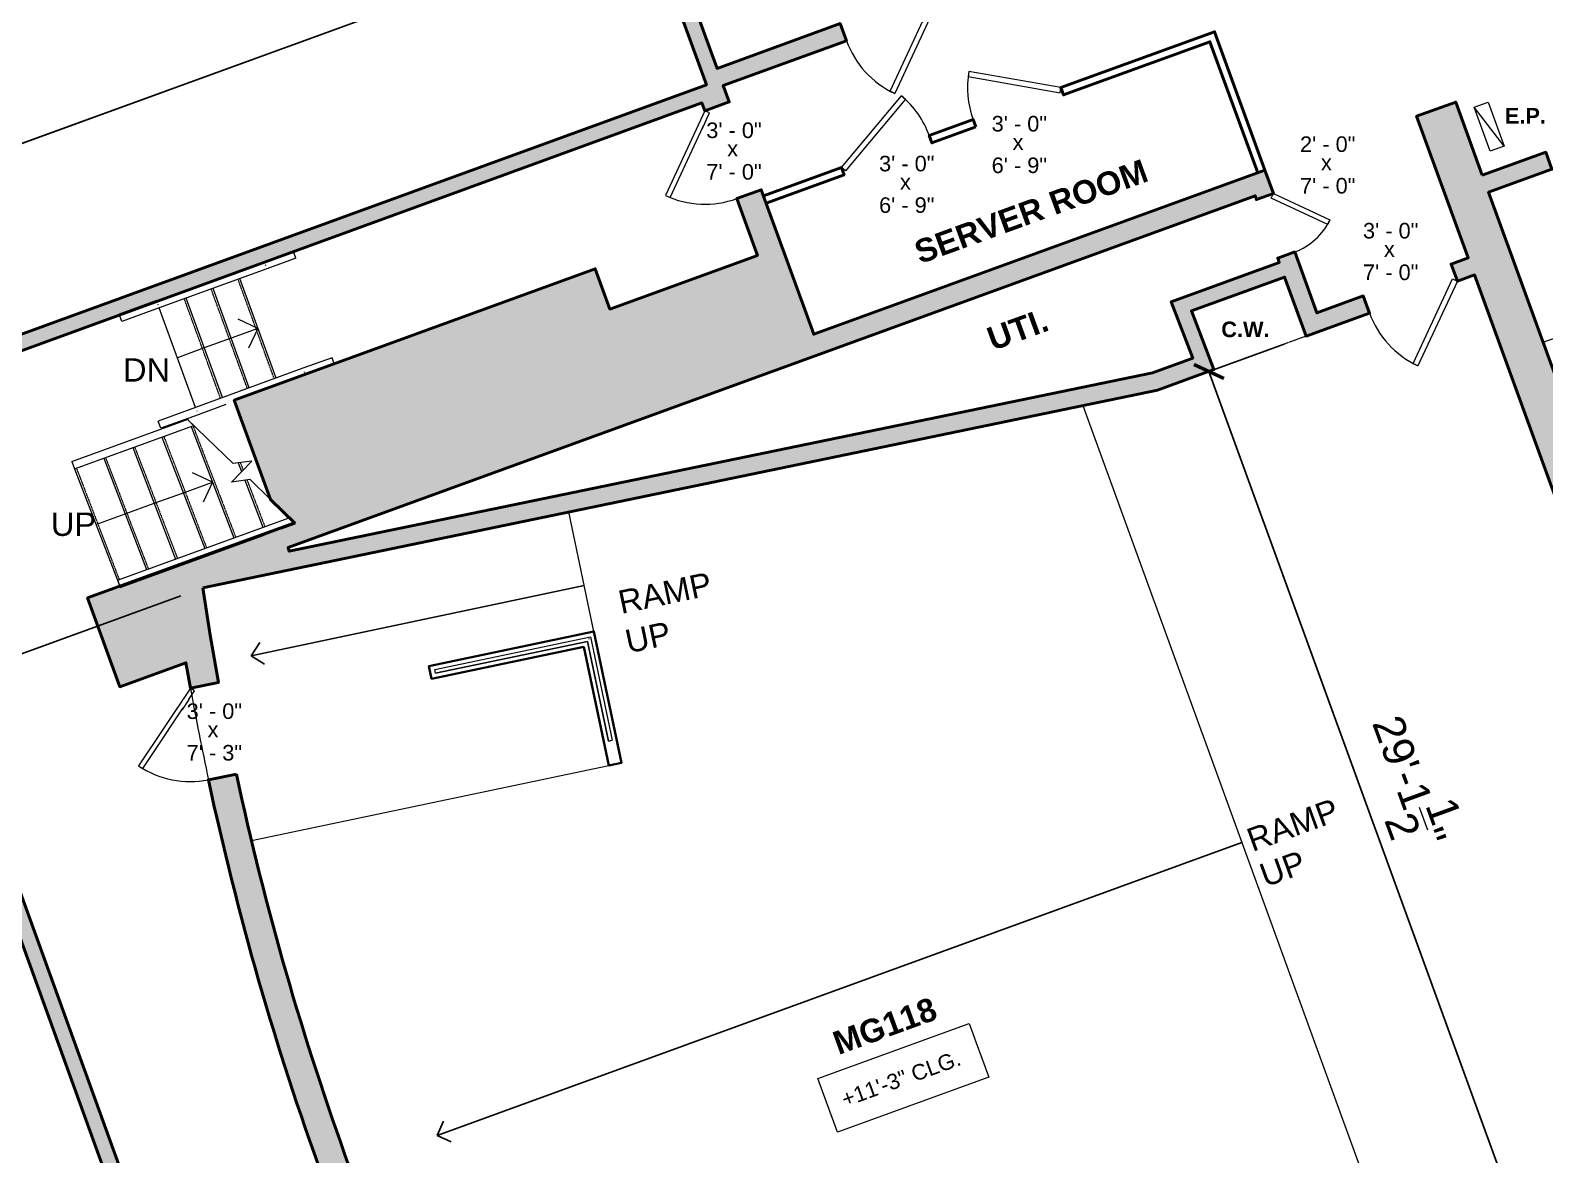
# Model space of a CAD drawing. Header units: inches. Extents: x -2078 to 106214, y -964 to 6385.
# Drawn here: x 7377 to 7960, y 4225 to 4658 of the extents above; entities that cross this region are included whole.
import ezdxf

# ---------------------------------------------------------------- set-up
doc = ezdxf.new("R2010")
doc.units = ezdxf.units.IN
doc.header["$MEASUREMENT"] = 0
doc.linetypes.add('HIDDEN2', pattern=[0.1875, 0.125, -0.0625])
for name, color, linetype, lineweight in [('A-ANNO', 2, 'Continuous', 5), ('A-ANNO-DIMS', 1, 'Continuous', 9), ('A-CASE', 4, 'Continuous', 9), ('A-DETAIL-2', 20, 'Continuous', 25), ('A-DETAIL-3', 40, 'Continuous', 15), ('A-DETL-THIN', 151, 'Continuous', 9), ('A-DOOR', 1, 'Continuous', 18), ('A-EQPT', 150, 'Continuous', 9), ('A-HIDDEN', 2, 'HIDDEN2', 18), ('A-RAILING', 4, 'Continuous', 9), ('A-STRS', 4, 'Continuous', 9), ('A-WALL', 3, 'Continuous', 40), ('S-STRS-ANNO', 31, 'Continuous', 9), ('S-STRS-MBND', 31, 'Continuous', 9)]:
    doc.layers.add(name, color=color, linetype=linetype, lineweight=lineweight)
doc.layers.add('A-HATCH', color=9, linetype='Continuous')
doc.styles.add('Arial', font='arial.ttf')
doc.styles.add('Arial_1', font='arial.ttf', dxfattribs={"height": 0.0625})
doc.styles.add('Arial_2', font='arial.ttf', dxfattribs={"height": 3})
doc.styles.add('Arial_B', font='arialbd.ttf', dxfattribs={"height": 4.5})
doc.styles.add('Arial_B_1', font='arialbd.ttf', dxfattribs={"height": 3})
doc.styles.add('Jay Cad', font='arial.ttf', dxfattribs={"height": 0.125})
doc.dimstyles.new('Jay Cad - DIMS', dxfattribs={"dimtxt": 0.125, "dimasz": 0.09375, "dimexe": 0.09375, "dimexo": 0.09375, "dimgap": 0.046875, "dimtad": 1, "dimdec": 1, "dimzin": 0, "dimdsep": 46, "dimlunit": 4, "dimtxsty": 'Jay Cad', "dimblk": 'ARCHTICK', "dimcen": 0.09, "dimclrd": 1, "dimclre": 1, "dimclrt": 256, "dimadec": 0, "dimazin": 0, "dimtfac": 1, "dimtdec": 1, "dimtofl": 0, "dimtmove": 1, "dimatfit": 3, "dimfxl": 1, "dimtolj": 1, "dimtzin": 0, "dimarcsym": 0})

# ---------------------------------------------------------------- blocks, each defined once
blk = doc.blocks.new('JC_DOOR_SINGLE PANEL - SINGLE DOOR-1491117-Munger Science Center _ Ahmanson Lecture Hall-1st Floor')
at = {"layer": 'A-DOOR', "lineweight": 20}
for p, q in [((-8.87, -27.54), (16.59, -2.09)), ((18, -3.5), (-7.46, -28.96)), ((16.59, -2.09), (18, -3.5)), ((-7.46, -28.96), (-8.87, -27.54))]:
    blk.add_line(p, q, dxfattribs=at)
at = {"layer": 'A-DOOR', "lineweight": 9}
blk.add_arc((18, -3.5), 36, 180, 225, dxfattribs=at)
blk = doc.blocks.new('JC_DOOR_SINGLE PANEL - SINGLE DOOR-1510843-Munger Science Center _ Ahmanson Lecture Hall-1st Floor')
at = {"layer": 'A-DOOR', "lineweight": 20}
for p, q in [((-7.46, 30.96), (-8.87, 29.54)), ((-8.87, 29.54), (16.59, 4.09)), ((18, 5.5), (-7.46, 30.96)), ((16.59, 4.09), (18, 5.5))]:
    blk.add_line(p, q, dxfattribs=at)
at = {"layer": 'A-DOOR', "lineweight": 9}
blk.add_arc((18, 5.5), 36, 135, 180, dxfattribs=at)
blk = doc.blocks.new('JC_DOOR_SINGLE PANEL - SINGLE DOOR-1511294-Munger Science Center _ Ahmanson Lecture Hall-1st Floor')
at = {"layer": 'A-DOOR', "lineweight": 20}
for p, q in [((-6.38, -19.06), (10.59, -2.09)), ((12, -3.5), (-4.97, -20.47)), ((10.59, -2.09), (12, -3.5)), ((-4.97, -20.47), (-6.38, -19.06))]:
    blk.add_line(p, q, dxfattribs=at)
at = {"layer": 'A-DOOR', "lineweight": 9}
blk.add_arc((12, -3.5), 24, 180, 225, dxfattribs=at)
blk = doc.blocks.new('JC_DOOR_SINGLE PANEL - SINGLE DOOR-1513472-Munger Science Center _ Ahmanson Lecture Hall-1st Floor')
at = {"layer": 'A-DOOR', "lineweight": 20}
for p, q in [((-13.18, 19.5), (-14.18, 17.77)), ((-14.18, 17.77), (17, -0.23)), ((18, 1.5), (-13.18, 19.5)), ((17, -0.23), (18, 1.5))]:
    blk.add_line(p, q, dxfattribs=at)
at = {"layer": 'A-DOOR', "lineweight": 9}
blk.add_arc((18, 1.5), 36, 150, 180, dxfattribs=at)
blk = doc.blocks.new('JC_DOOR_SINGLE PANEL - SINGLE DOOR-1513440-Munger Science Center _ Ahmanson Lecture Hall-1st Floor')
at = {"layer": 'A-DOOR', "lineweight": 20}
for p, q in [((-14.18, -17.77), (17, 0.23)), ((17, 0.23), (18, -1.5)), ((18, -1.5), (-13.18, -19.5)), ((-13.18, -19.5), (-14.18, -17.77))]:
    blk.add_line(p, q, dxfattribs=at)
at = {"layer": 'A-DOOR', "lineweight": 9}
blk.add_arc((18, -1.5), 36, 180, 210, dxfattribs=at)
blk = doc.blocks.new('JC_DOOR_SINGLE PANEL - SINGLE DOOR-1515040-Munger Science Center _ Ahmanson Lecture Hall-1st Floor')
at = {"layer": 'A-DOOR', "lineweight": 20}
for p, q in [((-7.46, 30.46), (-8.87, 29.04)), ((18, 5), (-7.46, 30.46)), ((-8.87, 29.04), (16.59, 3.59)), ((16.59, 3.59), (18, 5))]:
    blk.add_line(p, q, dxfattribs=at)
at = {"layer": 'A-DOOR', "lineweight": 9}
blk.add_arc((18, 5), 36, 135, 180, dxfattribs=at)
blk = doc.blocks.new('Railing - Railing-1516536-Munger Science Center _ Ahmanson Lecture Hall-1st Floor')
at = {"layer": 'A-RAILING'}
blk.add_line((-1876.02, 163.15), (-1875.91, 163.19), dxfattribs=at)
blk = doc.blocks.new('Top Rail Type - Top Rail_Internal_-1516546-Munger Science Center _ Ahmanson Lecture Hall-1st Floor')
at = {"layer": 'A-RAILING'}
for p, q in [((-1943.7, 140.64), (-1877.51, 164.73)), ((-1942.67, 137.82), (-1887.17, 158.02)), ((-1880.62, 160.41), (-1875.29, 162.35)), ((-1875.29, 162.35), (-1875.43, 162.73)), ((-1943.7, 140.64), (-1942.67, 137.82))]:
    blk.add_line(p, q, dxfattribs=at)
blk = doc.blocks.new('Top Rail Type - Top Rail_Internal_-1516557-Munger Science Center _ Ahmanson Lecture Hall-1st Floor')
at = {"layer": 'A-RAILING'}
for p, q in [((-1961.29, 186.37), (-1916.44, 202.69)), ((-1960.27, 183.55), (-1914.27, 200.29)), ((-1916.27, 202.22), (-1916.44, 202.69)), ((-1914.27, 200.29), (-1916.27, 202.22)), ((-1961.29, 186.37), (-1960.27, 183.55))]:
    blk.add_line(p, q, dxfattribs=at)
blk = doc.blocks.new('Top Rail Type - Top Rail_Internal_-1517041-Munger Science Center _ Ahmanson Lecture Hall-1st Floor')
at = {"layer": 'A-RAILING'}
for p, q in [((-1875.45, 266.05), (-1875.52, 266.22)), ((-1942.55, 241.82), (-1942.48, 241.65))]:
    blk.add_line(p, q, dxfattribs=at)
for points in [[(-1886.73, 262.13), (-1886.72, 262.1), (-1886.7, 262.05), (-1886.68, 262), (-1886.67, 261.97)], [(-1928.13, 247.05), (-1928.13, 247.03), (-1928.11, 246.98), (-1928.09, 246.93), (-1928.08, 246.9)]]:
    blk.add_open_spline(points, degree=3, dxfattribs=at)
blk = doc.blocks.new('Top Rail Type - Top Rail_Internal_-V7-Munger Science Center _ Ahmanson Lecture Hall-1st Floor')
at = {"layer": 'A-RAILING'}
for p, q in [((-1874.97, 264.72), (-1886.19, 260.64)), ((-1874.97, 264.72), (-1875.91, 267.29)), ((-1886.19, 260.64), (-1927.59, 245.57)), ((-1928.62, 248.39), (-1943.03, 243.14)), ((-1927.59, 245.57), (-1942, 240.32)), ((-1942, 240.32), (-1943.03, 243.14))]:
    blk.add_line(p, q, dxfattribs=at)
blk = doc.blocks.new('Top Rail Type - Top Rail_Internal_-1517052-Munger Science Center _ Ahmanson Lecture Hall-1st Floor')
at = {"layer": 'A-RAILING'}
for p, q in [((-1860.48, 224.9), (-1860.54, 225.07)), ((-1927.57, 200.67), (-1927.51, 200.5))]:
    blk.add_line(p, q, dxfattribs=at)
for points in [[(-1871.75, 220.98), (-1871.74, 220.95), (-1871.72, 220.9), (-1871.71, 220.85), (-1871.7, 220.82)], [(-1913.16, 205.91), (-1913.15, 205.88), (-1913.13, 205.83), (-1913.11, 205.78), (-1913.1, 205.75)]]:
    blk.add_open_spline(points, degree=3, dxfattribs=at)
blk = doc.blocks.new('Top Rail Type - Top Rail_Internal_-V8-Munger Science Center _ Ahmanson Lecture Hall-1st Floor')
at = {"layer": 'A-RAILING'}
for p, q in [((-1872.24, 222.31), (-1913.64, 207.24)), ((-1861.02, 226.39), (-1872.24, 222.31)), ((-1860.16, 224.04), (-1861.02, 226.39)), ((-1913.64, 207.24), (-1928.05, 201.99)), ((-1912.62, 204.42), (-1927.03, 199.18)), ((-1901.93, 208.31), (-1912.62, 204.42)), ((-1927.03, 199.18), (-1928.05, 201.99))]:
    blk.add_line(p, q, dxfattribs=at)
blk = doc.blocks.new('JC- existing door Tag_quad - JC- existing door Tag_quad-839775-Munger Science Center _ Ahmanson Lecture Hall-1st Floor')
at = {"layer": 'A-ANNO', "insert": (-0.0234, 0.0378), "char_height": 0.0625, "width": 0.0505, "attachment_point": 1, "style": 'Arial_1', "bg_fill": 3, "box_fill_scale": 1.25, "bg_fill_color": 256, "bg_fill_true_color": 13158600, "bg_fill_transparency": 0}
blk.add_mtext('x', dxfattribs=at)
blk = doc.blocks.new('_ArchTick')
at = {"color": 0, "linetype": 'ByBlock', "const_width": 0.15}
blk.add_lwpolyline([(-0.5, -0.5), (0.5, 0.5)], dxfattribs=at)
blk = doc.blocks.new('*D3344')
at = {"layer": 'A-ANNO-DIMS', "color": 1, "lineweight": -2, "transparency": 16777216}
for p, q in [((7604.99, 4698.66), (7189.57, 4547.46)), ((7198.03, 4550.54), (7221.62, 4485.7)), ((7289.78, 4510.51), (7213.17, 4482.62))]:
    blk.add_line(p, q, dxfattribs=at)
at = {"layer": 'Defpoints', "color": 0, "transparency": 16777216}
for p in [(7613.45, 4701.74), (7298.24, 4513.59), (7221.62, 4485.7)]:
    blk.add_point(p, dxfattribs=at)
at = {"layer": 'A-ANNO-DIMS', "color": 1, "lineweight": -2, "transparency": 16777216, "xscale": 9, "yscale": 9, "zscale": 9}
for p, rotation in [((7198.03, 4550.54), 110.0000000004287), ((7221.62, 4485.7), 290.0000000004287)]:
    blk.add_blockref('_ArchTick', p, dxfattribs=dict(at, rotation=rotation))
at = {"layer": 'A-ANNO-DIMS', "color": 2, "transparency": 16777216, "insert": (7219.81, 4521.76), "char_height": 12, "width": 0.8017, "attachment_point": 5, "rotation": 290, "style": 'Jay Cad'}
blk.add_mtext('\\A1;5\'-9"', dxfattribs=at)
blk = doc.blocks.new('*D3345')
at = {"layer": 'A-ANNO-DIMS', "color": 1, "lineweight": -2, "transparency": 16777216}
for p, q in [((7859.66, 4536.94), (7822.21, 4523.31)), ((7950.2, 4197.96), (7830.67, 4526.39)), ((7950.69, 4198.14), (7958.66, 4201.04))]:
    blk.add_line(p, q, dxfattribs=at)
at = {"layer": 'Defpoints', "color": 0, "transparency": 16777216}
for p in [(7868.12, 4540.02), (7830.67, 4526.39), (7942.23, 4195.06)]:
    blk.add_point(p, dxfattribs=at)
at = {"layer": 'A-ANNO-DIMS', "color": 1, "lineweight": -2, "transparency": 16777216, "xscale": 9, "yscale": 9, "zscale": 9}
for p, rotation in [((7830.67, 4526.39), 110.0000000004287), ((7950.2, 4197.96), 290.0000000004287)]:
    blk.add_blockref('_ArchTick', p, dxfattribs=dict(at, rotation=rotation))
at = {"layer": 'A-ANNO-DIMS', "color": 2, "transparency": 16777216, "insert": (7907.96, 4368.56), "char_height": 12, "width": 1.4974, "attachment_point": 5, "rotation": 290, "style": 'Jay Cad'}
blk.add_mtext('\\A1;29\'-1{\\H1x;\\S1/2;}"', dxfattribs=at)
blk = doc.blocks.new('*D3348')
at = {"layer": 'A-ANNO-DIMS', "color": 1, "lineweight": -2, "transparency": 16777216}
for p, q in [((7604.99, 4698.66), (7164.97, 4538.51)), ((7173.43, 4541.59), (7479.2, 3701.48)), ((8250.46, 3982.2), (7470.74, 3698.41))]:
    blk.add_line(p, q, dxfattribs=at)
at = {"layer": 'Defpoints', "color": 0, "transparency": 16777216}
for p in [(7613.45, 4701.74), (8258.92, 3985.28), (7479.2, 3701.48)]:
    blk.add_point(p, dxfattribs=at)
at = {"layer": 'A-ANNO-DIMS', "color": 1, "lineweight": -2, "transparency": 16777216, "xscale": 9, "yscale": 9, "zscale": 9}
for p, rotation in [((7173.43, 4541.59), 110.0000000004287), ((7479.2, 3701.48), 290.0000000004287)]:
    blk.add_blockref('_ArchTick', p, dxfattribs=dict(at, rotation=rotation))
at = {"layer": 'A-ANNO-DIMS', "color": 2, "transparency": 16777216, "insert": (7336.3, 4125.17), "char_height": 12, "width": 0.9747, "attachment_point": 5, "rotation": 290, "style": 'Jay Cad'}
blk.add_mtext('\\A1;74\'-6"', dxfattribs=at)
blk = doc.blocks.new('*D3360')
at = {"layer": 'A-ANNO-DIMS', "color": 1, "lineweight": -2, "transparency": 16777216}
for p, q in [((8750.79, 4279.23), (8849.31, 4006.86)), ((7452.77, 4104.06), (7645.46, 3571.37)), ((8846.25, 4015.32), (7642.4, 3579.84))]:
    blk.add_line(p, q, dxfattribs=at)
at = {"layer": 'Defpoints', "color": 0, "transparency": 16777216}
for p in [(8747.72, 4287.69), (7449.71, 4112.52), (7642.4, 3579.84)]:
    blk.add_point(p, dxfattribs=at)
at = {"layer": 'A-ANNO-DIMS', "color": 1, "lineweight": -2, "transparency": 16777216, "xscale": 9, "yscale": 9, "zscale": 9}
for p, rotation in [((8846.25, 4015.32), 19.8872031304387), ((7642.4, 3579.84), 199.8872031304387)]:
    blk.add_blockref('_ArchTick', p, dxfattribs=dict(at, rotation=rotation))
at = {"layer": 'A-ANNO-DIMS', "color": 2, "transparency": 16777216, "insert": (8240.71, 3807.57), "char_height": 12, "width": 1.8435, "attachment_point": 5, "rotation": 19.8872, "style": 'Jay Cad'}
blk.add_mtext('\\A1;106\'-8"', dxfattribs=at)
blk = doc.blocks.new('*D3371')
at = {"layer": 'A-ANNO-DIMS', "color": 1, "lineweight": -2, "transparency": 16777216}
for p, q in [((7610.38, 4710.2), (7579.82, 4794.69)), ((7582.88, 4786.23), (7249.61, 4665.67)), ((7302.86, 4518.46), (7246.55, 4674.13))]:
    blk.add_line(p, q, dxfattribs=at)
at = {"layer": 'Defpoints', "color": 0, "transparency": 16777216}
for p in [(7613.45, 4701.74), (7249.61, 4665.67), (7305.92, 4510)]:
    blk.add_point(p, dxfattribs=at)
at = {"layer": 'A-ANNO-DIMS', "color": 1, "lineweight": -2, "transparency": 16777216, "xscale": 9, "yscale": 9, "zscale": 9}
for p, rotation in [((7582.88, 4786.23), 19.8872031304387), ((7249.61, 4665.67), 199.8872031304387)]:
    blk.add_blockref('_ArchTick', p, dxfattribs=dict(at, rotation=rotation))
at = {"layer": 'A-ANNO-DIMS', "color": 2, "transparency": 16777216, "insert": (7409.9, 4743.49), "char_height": 12, "width": 1.6705, "attachment_point": 5, "rotation": 19.8872, "style": 'Jay Cad'}
blk.add_mtext('\\A1;29\'-6{\\H1x;\\S1/2;}"', dxfattribs=at)
blk = doc.blocks.new('*D3372')
at = {"layer": 'A-ANNO-DIMS', "color": 1, "lineweight": -2, "transparency": 16777216}
for p, q in [((8523.47, 5036.16), (8472.09, 5178.19)), ((7224.54, 4717.33), (8475.15, 5169.72)), ((7295.18, 4522.05), (7221.48, 4725.79))]:
    blk.add_line(p, q, dxfattribs=at)
at = {"layer": 'Defpoints', "color": 0, "transparency": 16777216}
for p in [(8475.15, 5169.72), (8526.53, 5027.69), (7298.24, 4513.59)]:
    blk.add_point(p, dxfattribs=at)
at = {"layer": 'A-ANNO-DIMS', "color": 1, "lineweight": -2, "transparency": 16777216, "xscale": 9, "yscale": 9, "zscale": 9}
for p, rotation in [((8475.15, 5169.72), 19.8872031304387), ((7224.54, 4717.33), 199.8872031304387)]:
    blk.add_blockref('_ArchTick', p, dxfattribs=dict(at, rotation=rotation))
at = {"layer": 'A-ANNO-DIMS', "color": 2, "transparency": 16777216, "insert": (7846.23, 4953.52), "char_height": 12, "width": 2.0166, "attachment_point": 5, "rotation": 19.8872, "style": 'Jay Cad'}
blk.add_mtext('\\A1;110\'-10"', dxfattribs=at)
blk = doc.blocks.new('*D3374')
at = {"layer": 'A-ANNO-DIMS', "color": 1, "lineweight": -2, "transparency": 16777216}
for p, q in [((7434.54, 4439.98), (7252.84, 4373.62)), ((7261.3, 4376.7), (7418.28, 3946.91)), ((7590.81, 4009.93), (7409.82, 3943.82))]:
    blk.add_line(p, q, dxfattribs=at)
at = {"layer": 'Defpoints', "color": 0, "transparency": 16777216}
for p in [(7442.99, 4443.07), (7599.27, 4013.02), (7418.28, 3946.91)]:
    blk.add_point(p, dxfattribs=at)
at = {"layer": 'A-ANNO-DIMS', "color": 1, "lineweight": -2, "transparency": 16777216, "xscale": 9, "yscale": 9, "zscale": 9}
for p, rotation in [((7261.3, 4376.7), 110.0645325217896), ((7418.28, 3946.91), 290.0645325217896)]:
    blk.add_blockref('_ArchTick', p, dxfattribs=dict(at, rotation=rotation))
at = {"layer": 'A-ANNO-DIMS', "color": 2, "transparency": 16777216, "insert": (7357.31, 4168.21), "char_height": 12, "width": 1.4974, "attachment_point": 5, "rotation": 290.06453, "style": 'Jay Cad'}
blk.add_mtext('\\A1;38\'-1{\\H1x;\\S1/2;}"', dxfattribs=at)
blk = doc.blocks.new('Top Rail Type - Top Rail_Internal_-1623962-Munger Science Center _ Ahmanson Lecture Hall-1st Floor')
at = {"layer": 'A-RAILING'}
for p, q in [((-1672.13, -147.28), (-1653.57, -181.87)), ((-1671.38, -146.88), (-1671.55, -146.97)), ((-1651.54, -182.48), (-1670.8, -146.57)), ((-1653.57, -181.87), (-1706.23, -210.11)), ((-1705.52, -211.43), (-1651.54, -182.48)), ((-1705.91, -210.69), (-1705.83, -210.85))]:
    blk.add_line(p, q, dxfattribs=at)
blk.add_open_spline([(-1652.43, -182.21), (-1652.45, -182.21), (-1652.49, -182.19), (-1652.56, -182.17), (-1652.62, -182.15), (-1652.66, -182.14), (-1652.68, -182.14)], degree=3, knots=[0.46086968, 0.46086968, 0.46086968, 0.46086968, 0.47916667, 0.5, 0.52083333, 0.53913032, 0.53913032, 0.53913032, 0.53913032], dxfattribs=at)
blk = doc.blocks.new('Top Rail Type - Top Rail_Internal_-V9-Munger Science Center _ Ahmanson Lecture Hall-1st Floor')
at = {"layer": 'A-RAILING'}
for p, q in [((-1672.13, -147.28), (-1670.8, -146.57)), ((-1653.57, -181.87), (-1672.13, -147.28)), ((-1651.54, -182.48), (-1670.8, -146.57)), ((-1706.23, -210.11), (-1653.57, -181.87)), ((-1705.52, -211.43), (-1651.54, -182.48)), ((-1706.23, -210.11), (-1705.52, -211.43))]:
    blk.add_line(p, q, dxfattribs=at)

msp = doc.modelspace()

# ---------------------------------------------------------------- linework, layer by layer
at = {"layer": 'A-CASE'}
msp.add_line((7959.434, 4537.658), (7979.969, 4545.132), dxfattribs=at)
at = {"layer": 'A-DETAIL-2'}
for p, q in [((7590.006, 4443.844), (7461.697, 4416.858)), ((7461.697, 4416.858), (7464.976, 4421.883)), ((7461.697, 4416.858), (7466.722, 4413.579)), ((7533.276, 4231.996), (7535.812, 4237.433)), ((7533.276, 4231.996), (7538.714, 4229.46))]:
    msp.add_line(p, q, dxfattribs=at)
at = {"layer": 'A-DETAIL-3'}
for p, q in [((7782.096, 4513.225), (7904.553, 4176.776)), ((7593.711, 4426.229), (7584.032, 4472.247))]:
    msp.add_line(p, q, dxfattribs=at)
at = {"layer": 'A-DETL-THIN'}
msp.add_line((7473.212, 4465.721), (7466.659, 4463.335), dxfattribs=at)
at = {"layer": 'A-EQPT'}
for p, q in [((7932.858, 4628.218), (7938.291, 4630.196)), ((7939.014, 4611.304), (7932.858, 4628.218)), ((7944.448, 4613.281), (7932.858, 4628.218)), ((7938.291, 4630.196), (7944.448, 4613.281)), ((7944.448, 4613.281), (7939.014, 4611.304))]:
    msp.add_line(p, q, dxfattribs=at)
at = {"layer": 'A-HIDDEN'}
msp.add_line((7867.859, 4539.924), (7832.609, 4527.094), dxfattribs=at)
at = {"layer": 'A-STRS', "linetype": 'HIDDEN2'}
for p, q in [((7460.186, 4519.83), (7446.235, 4558.16)), ((7470.538, 4523.597), (7456.587, 4561.928)), ((7449.835, 4516.062), (7435.884, 4554.392)), ((7439.202, 4505.475), (7455.685, 4462.534)), ((7427.98, 4501.39), (7444.463, 4458.449)), ((7405.534, 4493.22), (7422.017, 4450.28)), ((7416.757, 4497.305), (7433.24, 4454.364)), ((7394.311, 4489.136), (7410.794, 4446.195)), ((7457.431, 4491.307), (7458.537, 4488.428)), ((7460.023, 4484.555), (7466.908, 4466.619))]:
    msp.add_line(p, q, dxfattribs=at)
at = {"layer": 'A-STRS'}
for p, q in [((7460.891, 4520.086), (7446.94, 4558.416)), ((7471.243, 4523.854), (7457.292, 4562.184)), ((7450.54, 4516.318), (7436.589, 4554.649)), ((7440.188, 4512.551), (7426.237, 4550.881)), ((7438.497, 4505.218), (7454.98, 4462.277)), ((7427.275, 4501.133), (7443.758, 4458.193)), ((7416.052, 4497.049), (7432.535, 4454.108)), ((7393.606, 4488.879), (7410.986, 4443.604)), ((7404.829, 4492.964), (7421.312, 4450.023)), ((7456.666, 4491.208), (7457.962, 4487.832)), ((7459.258, 4484.456), (7466.203, 4466.362)), ((7478.175, 4468.059), (7478.322, 4468.112))]:
    msp.add_line(p, q, dxfattribs=at)
at = {"layer": 'A-WALL', "lineweight": 50}
msp.add_lwpolyline([(7740.862, 4620.657), (7739.836, 4623.476), (7722.922, 4617.32), (7723.948, 4614.501)], close=True, dxfattribs=at)
at = {"layer": 'A-WALL'}
msp.add_lwpolyline([(7589.847, 4420.307), (7599.473, 4374.535), (7604.366, 4375.564), (7593.711, 4426.229), (7530.102, 4412.851), (7531.131, 4407.958)], close=True, dxfattribs=at)
at = {"layer": 'A-WALL', "lineweight": 50}
msp.add_lwpolyline([(7455.986, 4371.173), (7445.194, 4369.041, 0.0691577), (7553.668, 4070.742), (7563.309, 4076.04, -0.0690822)], format="xyb", close=True, dxfattribs=at)
at = {"layer": 'S-STRS-ANNO'}
for p, q in [((7464.267, 4543.019), (7456.577, 4546.605)), ((7464.267, 4543.019), (7453.916, 4539.251)), ((7464.267, 4543.019), (7460.681, 4535.329)), ((7443.564, 4535.484), (7433.213, 4531.716)), ((7453.916, 4539.251), (7443.564, 4535.484)), ((7446.685, 4483.728), (7438.995, 4487.314)), ((7435.516, 4479.663), (7446.685, 4483.728)), ((7446.685, 4483.728), (7443.099, 4476.038)), ((7413.071, 4471.493), (7424.293, 4475.578)), ((7424.293, 4475.578), (7435.516, 4479.663)), ((7401.848, 4467.409), (7413.071, 4471.493))]:
    msp.add_line(p, q, dxfattribs=at)
at = {"layer": 'S-STRS-MBND'}
for p, q in [((7454.725, 4490.958), (7437.558, 4507.537)), ((7454.054, 4483.786), (7461.869, 4491.879)), ((7461.869, 4491.879), (7454.725, 4490.958)), ((7461.199, 4484.706), (7454.054, 4483.786)), ((7469.068, 4477.107), (7461.199, 4484.706))]:
    msp.add_line(p, q, dxfattribs=at)

# ---------------------------------------------------------------- block references
at = {"layer": 'A-DOOR', "rotation": 19.99999999999995}
msp.add_blockref('JC_DOOR_SINGLE PANEL - SINGLE DOOR-1491117-Munger Science Center _ Ahmanson Lecture Hall-1st Floor', (7706.71, 4663.323), dxfattribs=at)
at = {"layer": 'A-RAILING'}
for name in ['Top Rail Type - Top Rail_Internal_-V7-Munger Science Center _ Ahmanson Lecture Hall-1st Floor', 'Top Rail Type - Top Rail_Internal_-1517041-Munger Science Center _ Ahmanson Lecture Hall-1st Floor', 'Top Rail Type - Top Rail_Internal_-V8-Munger Science Center _ Ahmanson Lecture Hall-1st Floor', 'Top Rail Type - Top Rail_Internal_-1517052-Munger Science Center _ Ahmanson Lecture Hall-1st Floor', 'Top Rail Type - Top Rail_Internal_-1516557-Munger Science Center _ Ahmanson Lecture Hall-1st Floor', 'Top Rail Type - Top Rail_Internal_-1516546-Munger Science Center _ Ahmanson Lecture Hall-1st Floor', 'Railing - Railing-1516536-Munger Science Center _ Ahmanson Lecture Hall-1st Floor']:
    msp.add_blockref(name, (9353.831, 4305.312), dxfattribs=at)
at = {"layer": 'A-RAILING', "xscale": -1, "rotation": 220.0866970682395}
for name in ['Top Rail Type - Top Rail_Internal_-1623962-Munger Science Center _ Ahmanson Lecture Hall-1st Floor', 'Top Rail Type - Top Rail_Internal_-V9-Munger Science Center _ Ahmanson Lecture Hall-1st Floor']:
    msp.add_blockref(name, (8973.412, 5348.05), dxfattribs=at)

# ---------------------------------------------------------------- texts
at = {"layer": 'A-ANNO', "char_height": 6, "attachment_point": 1, "style": 'Arial_B'}
for s, insert, width in [('E.P.', (7944.693, 4627.96), 19.998), ('C.W.', (7835.424, 4545.623), 23.634)]:
    msp.add_mtext(s, dxfattribs=dict(at, insert=insert, width=width))
at = {"layer": 'A-ANNO', "char_height": 6, "width": 26.967, "attachment_point": 1, "style": 'Arial_2', "bg_fill": 3, "box_fill_scale": 1.25, "bg_fill_color": 256, "bg_fill_true_color": 13158600, "bg_fill_transparency": 0}
for s, insert in [('3\' - 0"', (7636.99, 4622.36)), ('3\' - 0"', (7746.954, 4624.885)), ('2\' - 0"', (7865.77, 4617.003)), ('3\' - 0"', (7703.573, 4609.535)), ('6\' - 9"', (7746.954, 4608.863)), ('7\' - 0"', (7636.99, 4606.337)), ('7\' - 0"', (7865.77, 4600.98)), ('6\' - 9"', (7703.573, 4593.512)), ('3\' - 0"', (7890.027, 4583.649)), ('7\' - 0"', (7890.027, 4567.627)), ('3\' - 0"', (7436.791, 4398.471)), ('7\' - 3"', (7436.791, 4382.449))]:
    msp.add_mtext(s, dxfattribs=dict(at, insert=insert))
at = {"layer": 'A-ANNO', "char_height": 9}
for s, insert, width, attachment_point, rotation, style in [('UTI.', (7744.288, 4542.766), 29.088, 1, 20, 'Arial_B_1'), ('RAMP ', (7604.234, 4432.896), 49.086, 7, 11.877269, 'Arial'), ('UP', (7606.938, 4417.623), 21.513, 7, 11.877269, 'Arial'), ('RAMP ', (7844.362, 4349.638), 49.086, 1, 20, 'Arial'), ('UP', (7849.322, 4336.012), 21.513, 1, 20, 'Arial'), ('MG118', (7684.866, 4271.382), 98.172, 1, 20, 'Arial_B_1')]:
    msp.add_mtext(s, dxfattribs=dict(at, insert=insert, width=width, attachment_point=attachment_point, rotation=rotation, style=style))
at = {"layer": 'A-ANNO', "char_height": 9, "attachment_point": 1, "line_spacing_factor": 0.941778, "style": 'Arial'}
for s, insert, width in [('DN', (7412.257, 4531.488), 21.69856), ('UP', (7384.472, 4472.029), 20.85096)]:
    msp.add_mtext(s, dxfattribs=dict(at, insert=insert, width=width))

# ---------------------------------------------------------------- dimensions: what is measured, and where the dimension line sits
at = {"layer": 'A-ANNO-DIMS'}
for base, p1, p2, angle, picture, middle in [((7249.609, 4665.667), (7613.446, 4701.742), (7305.921, 4509.999), 19.887203, '*D3371', (7409.902, 4743.486)), ((7221.625, 4485.702), (7613.446, 4701.742), (7298.242, 4513.589), 290, '*D3344', (7219.811, 4521.756)), ((7830.667, 4526.387), (7942.229, 4195.063), (7868.12, 4540.019), 290, '*D3345', (7907.961, 4368.555))]:
    dim = msp.add_linear_dim(base=base, p1=p1, p2=p2, angle=angle, dimstyle='Jay Cad - DIMS', override={"dimclrt": 2}, dxfattribs=at)
    dim.commit()
    dim.dimension.update_dxf_attribs({"geometry": picture, "text_midpoint": middle})

# ---------------------------------------------------------------- next in the draw order: linework, layer by layer
at = {"layer": 'A-DETAIL-3'}
msp.add_line((7461.773, 4345.574), (7604.366, 4375.564), dxfattribs=at)
msp.add_arc((8572.274, 4610.078), 1152.566, 190.281767, 192.071454, dxfattribs=at)
at = {"layer": 'A-WALL', "lineweight": 50}
for points in [[(7852.269, 4604.035), (7832.869, 4657.337), (7773.665, 4635.789), (7774.691, 4632.97), (7831.076, 4653.492), (7849.45, 4603.009)], [(7936.006, 4602.027), (7925.745, 4630.218), (7910.71, 4624.745), (7930.564, 4570.196), (7923.986, 4567.802), (7926.381, 4561.224), (7932.958, 4563.619), (8052.495, 4235.196), (8041.923, 4231.348), (8046.027, 4220.072), (8051.9, 4222.21), (8119.518, 4036.432), (8139.251, 4043.615), (8054.516, 4276.423), (8083.646, 4287.026), (8081.594, 4292.664), (8052.464, 4282.062), (7938.4, 4595.449), (7962.832, 4604.342), (7960.438, 4610.919), (7936.006, 4602.027)], [(7660.049, 4591.243), (7690.119, 4602.188), (7689.093, 4605.007), (7659.023, 4594.062)]]:
    msp.add_lwpolyline(points, dxfattribs=at)

# ---------------------------------------------------------------- next in the draw order: block references
at = {"layer": 'A-DOOR'}
for name, p, rotation in [('JC_DOOR_SINGLE PANEL - SINGLE DOOR-1513472-Munger Science Center _ Ahmanson Lecture Hall-1st Floor', (7757.264, 4628.223), 20.0000000000002), ('JC_DOOR_SINGLE PANEL - SINGLE DOOR-1513440-Munger Science Center _ Ahmanson Lecture Hall-1st Floor', (7706.52, 4609.754), 200.0000000000002), ('JC_DOOR_SINGLE PANEL - SINGLE DOOR-1515040-Munger Science Center _ Ahmanson Lecture Hall-1st Floor', (7647.299, 4611.654), 110), ('JC_DOOR_SINGLE PANEL - SINGLE DOOR-1511294-Munger Science Center _ Ahmanson Lecture Hall-1st Floor', (7856.36, 4582.563), 110), ('JC_DOOR_SINGLE PANEL - SINGLE DOOR-1491117-Munger Science Center _ Ahmanson Lecture Hall-1st Floor', (7908.269, 4558.357), 19.99999999999998), ('JC_DOOR_SINGLE PANEL - SINGLE DOOR-1510843-Munger Science Center _ Ahmanson Lecture Hall-1st Floor', (7447.101, 4387.765), 101.1764997705273)]:
    msp.add_blockref(name, p, dxfattribs=dict(at, rotation=rotation))

# ---------------------------------------------------------------- next in the draw order: texts
at = {"layer": 'A-ANNO', "insert": (7716.298, 4576.206), "char_height": 9, "width": 116.352, "attachment_point": 1, "rotation": 20, "style": 'Arial_B_1'}
msp.add_mtext('SERVER ROOM', dxfattribs=at)
at = {"layer": 'A-ANNO', "insert": (7688.387, 4248.439), "char_height": 6, "width": 60.297, "attachment_point": 1, "rotation": 20, "style": 'Arial_2', "bg_fill": 3, "box_fill_scale": 1.25, "bg_fill_color": 256, "bg_fill_true_color": 13158600, "bg_fill_transparency": 0}
msp.add_mtext('+11\'-3" CLG.', dxfattribs=at)

# ---------------------------------------------------------------- next in the draw order: hatches: boundary and pattern name
at = {"layer": 'A-HATCH'}
h = msp.add_hatch(color=256, dxfattribs=at)
h.dxf.hatch_style = 1
h.paths.add_polyline_path([(7442.991, 4443.066), (7810.847, 4519.174), (7832.61, 4527.095), (7823.924, 4549.725), (7859.83, 4562.794), (7868.12, 4540.019), (7892.552, 4548.912), (7890.158, 4555.49), (7872.303, 4548.991), (7863.753, 4572.483), (7857.175, 4570.089), (7857.778, 4568.432), (7816.134, 4553.274), (7824.462, 4531.578), (7808.931, 4525.925), (7476.345, 4457.115), (7475.837, 4458.511), (7848.428, 4594.123), (7848.967, 4592.642), (7855.544, 4595.036), (7852.269, 4604.035), (7678.423, 4540.76), (7658.154, 4596.449), (7648.757, 4593.029), (7656.731, 4571.122), (7599.879, 4550.43), (7594.228, 4565.956), (7455.154, 4515.337), (7457.206, 4509.699), (7469.086, 4477.058), (7478.721, 4467.726), (7473.212, 4465.721), (7466.659, 4463.335), (7411.157, 4443.134), (7398.6, 4439.096), (7411.056, 4404.872), (7436.487, 4414.128), (7437.341, 4409.241), (7438.216, 4404.358), (7449.009, 4406.49), (7445.851, 4424.754)], flags=17)
h.paths.add_polyline_path([(7305.921, 4509.999), (7635.338, 4629.897), (7636.444, 4626.858), (7645.841, 4630.278), (7643.538, 4636.606), (7690.993, 4653.878), (7688.599, 4660.456), (7641.144, 4643.184), (7621.136, 4698.156), (7708.058, 4729.792), (7728.066, 4674.82), (7722.428, 4672.768), (7724.822, 4666.19), (7737.038, 4670.637), (7714.635, 4732.187), (8526.53, 5027.692), (9158.058, 5027.692), (9158.058, 5014.692), (9166.058, 5014.692), (9166.058, 5027.692), (10710.058, 5027.692), (10710.058, 4967.192), (10718.058, 4967.192), (10718.058, 4990.417), (10787.566, 4990.417), (10787.566, 4977.605), (10953.618, 4977.605), (10953.618, 4983.605), (10793.566, 4983.605), (10793.566, 4996.417), (10718.058, 4996.417), (10718.058, 5042.692), (8550.199, 5042.692), (7613.446, 4701.742), (7637.045, 4636.903), (7298.242, 4513.589), (7442.023, 4116.122), (7430.522, 4111.961), (7430.522, 3959.561), (7442.522, 3959.561), (7442.522, 4109.922), (7449.706, 4112.521)])
h.paths.add_polyline_path([(7455.986, 4371.173), (7445.194, 4369.041, 0.0691577), (7553.668, 4070.742), (7563.309, 4076.04, -0.0690822)], flags=17)
h.paths.add_polyline_path([(7589.831, 4028.68), (7580.647, 4044.49), (7571.005, 4039.192), (7573.37, 4035.064), (7575.752, 4030.945), (7550.14, 4021.623), (7562.639, 3987.281), (7652.949, 4020.151), (7651.19, 4024.983), (7693.927, 4047.907), (7698.054, 4036.567), (7855.922, 4094.027), (7850.282, 4109.525), (7893.018, 4132.449), (7901.028, 4110.444), (7991.238, 4143.278), (7972.966, 4193.48), (7978.369, 4195.446), (7974.265, 4206.723), (7931.078, 4191.004), (7599.267, 4013.018)], flags=17)
h.paths.add_polyline_path([(7962.832, 4604.342), (7960.438, 4610.919), (7936.006, 4602.027), (7925.745, 4630.218), (7910.71, 4624.745), (7930.564, 4570.196), (7923.986, 4567.802), (7926.381, 4561.224), (7932.958, 4563.619), (8052.495, 4235.196), (8041.923, 4231.348), (8046.027, 4220.072), (8051.9, 4222.21), (8119.518, 4036.432), (8139.251, 4043.615), (8054.516, 4276.423), (8083.646, 4287.026), (8081.594, 4292.664), (8052.464, 4282.062), (7938.4, 4595.449)], flags=17)
h.paths.add_polyline_path([(8154.984, 4000.389), (8135.251, 3993.206), (8144.058, 3969.009), (8186.344, 3984.4), (8183.608, 3991.918), (8161.055, 3983.709)], flags=17)
h.paths.add_polyline_path([(8250.711, 4007.832), (8235.676, 4002.36), (8232.942, 4009.874), (8223.075, 4006.282), (8225.811, 3998.765), (8228.16, 3999.62), (8236.189, 3977.562), (8258.741, 3985.77)], flags=17)
h.paths.add_polyline_path([(8453.557, 4082.059), (8456.846, 4083.256), (8454.11, 4090.774), (8443.304, 4086.841), (8446.168, 4078.972), (8431.132, 4073.5), (8439.302, 4051.054, 0.0010681), (8439.906, 4051.709), (8461.715, 4059.647)], flags=17)
h.paths.add_polyline_path([(8507.849, 4153.642), (8634.189, 4199.626), (8601.965, 4288.161), (8647.588, 4304.767), (8640.677, 4323.755), (8642.557, 4324.439), (8639.479, 4332.896), (8637.599, 4332.212), (8564.749, 4532.366), (8556.292, 4529.288), (8565.013, 4505.326), (8549.978, 4499.854), (8551.688, 4495.155), (8566.723, 4500.628), (8631.194, 4323.496), (8480.843, 4268.772), (8429.359, 4410.223), (8425.601, 4408.855), (8391.408, 4502.797), (8484.908, 4536.828), (8506.113, 4478.567), (8509.872, 4479.935), (8485.246, 4547.593), (8542.098, 4568.286), (8543.979, 4563.117), (8552.436, 4566.195), (8546.28, 4583.11), (8537.823, 4580.032), (8539.704, 4574.863), (8482.894, 4554.186), (8458.097, 4622.314), (8454.338, 4620.946), (8475.715, 4562.215), (8382.174, 4528.169), (8347.288, 4624.018), (8405.549, 4645.223), (8402.222, 4654.364), (8395.644, 4651.97), (8396.577, 4649.407), (8344.894, 4630.595), (8330.529, 4670.063), (8382.212, 4688.874), (8383.331, 4685.799), (8389.909, 4688.193), (8372.715, 4735.433), (8468.564, 4770.319), (8515.152, 4642.32), (8500.018, 4636.811), (8501.728, 4632.113), (8516.862, 4637.621), (8525.51, 4613.861), (8533.967, 4616.939), (8462.454, 4813.42), (8455.876, 4811.026), (8467.365, 4779.461), (8363.059, 4741.496), (8379.818, 4695.452), (8320.617, 4673.904), (8261.106, 4837.411), (8424.612, 4896.922), (8443.563, 4844.855), (8450.141, 4847.249), (8443.985, 4864.163), (8441.166, 4863.137), (8428.371, 4898.29), (8434.009, 4900.342), (8431.615, 4906.92), (8253.073, 4841.937), (8293.089, 4731.995), (8286.511, 4729.6), (8288.905, 4723.023), (8293.604, 4724.733), (8407.667, 4411.345), (8401.09, 4408.951), (8403.142, 4403.313), (8409.72, 4405.707), (8516.13, 4113.347), (8493.577, 4105.139), (8496.313, 4097.621), (8524.504, 4107.882)], flags=17)
h.paths.add_polyline_path([(8255.076, 4710.71), (8252.682, 4717.288), (7994.267, 4623.232), (7996.661, 4616.654)], flags=17)
h.paths.add_polyline_path([(8544.558, 4902.692), (8675.058, 4902.692), (8675.058, 4842.192), (8607.558, 4842.192), (8607.558, 4835.192), (8664.058, 4835.192), (8664.058, 4788.192), (8666.246, 4788.192), (8666.246, 4830.192), (8667.871, 4830.192), (8667.871, 4788.192), (8670.058, 4788.192), (8670.058, 4835.192), (8775.058, 4835.192), (8775.058, 4734.589), (8670.058, 4734.589), (8670.058, 4745.192), (8664.058, 4745.192), (8664.058, 4697.81), (8594.61, 4672.533), (8650.359, 4519.363), (8656.937, 4521.757), (8603.582, 4668.349), (8683.917, 4697.589), (8683.917, 4728.589), (8775.058, 4728.589), (8775.058, 4484.936), (8682.589, 4451.28), (8669.25, 4487.928), (8662.672, 4485.534), (8680.286, 4437.14), (8686.864, 4439.534), (8684.641, 4445.642), (8775.058, 4478.551), (8775.058, 4295.692), (8751.15, 4295.692), (8750.742, 4296.791), (8745.118, 4294.7), (8747.724, 4287.692), (8802.058, 4287.692), (8802.058, 4295.692), (8782.058, 4295.692), (8782.058, 4561.692), (8812.058, 4561.692), (8812.058, 4568.692), (8783.058, 4568.692), (8783.058, 4859.692), (8775.058, 4859.692), (8775.058, 4857.692), (8767.058, 4857.692), (8767.058, 4840.192), (8683.058, 4840.192), (8683.058, 4909.692), (8517.676, 4909.692), (8508.549, 4934.922), (8499.273, 4931.546), (8501.667, 4924.968), (8506.232, 4926.629), (8519.012, 4891.3), (8516.191, 4890.279), (8536.119, 4835.192), (8571.558, 4835.192), (8571.558, 4842.192), (8544.558, 4842.192)], flags=17)
h.paths.add_polyline_path([(8725.65, 4364.26), (8715.594, 4360.6), (8699.177, 4405.705), (8692.599, 4403.311), (8709.016, 4358.205), (8707.136, 4357.521), (8710.215, 4349.064), (8723.149, 4353.772), (8732.569, 4328.442), (8738.193, 4330.533)], flags=16)
h.paths.add_polyline_path([(8871.558, 4273.692), (8855.058, 4273.692), (8855.058, 4295.692), (8844.058, 4295.692), (8844.058, 4287.692), (8847.058, 4287.692), (8847.058, 4263.692), (8871.558, 4263.692)], flags=17)
h.paths.add_polyline_path([(9088.058, 4287.692), (9090.058, 4287.692), (9090.058, 4295.692), (9079.058, 4295.692), (9079.058, 4273.692), (9063.558, 4273.692), (9063.558, 4263.692), (9088.058, 4263.692)], flags=17)
h.paths.add_polyline_path([(9171.058, 4315.692), (9166.058, 4315.692), (9166.058, 4594.692), (9171.058, 4594.692), (9171.058, 4614.692), (9166.058, 4614.692), (9166.058, 4883.692), (9171.058, 4883.692), (9171.058, 4901.692), (9174.058, 4901.692), (9174.058, 4909.692), (9166.058, 4909.692), (9166.058, 4942.692), (9158.058, 4942.692), (9158.058, 4909.692), (9151.058, 4909.692), (9151.058, 4901.692), (9153.058, 4901.692), (9153.058, 4883.692), (9158.058, 4883.692), (9158.058, 4614.692), (9153.058, 4614.692), (9153.058, 4594.692), (9158.058, 4594.692), (9158.058, 4568.692), (9151.058, 4568.692), (9151.058, 4561.692), (9158.058, 4561.692), (9158.058, 4315.692), (9153.058, 4315.692), (9153.058, 4295.692), (9132.058, 4295.692), (9132.058, 4287.692), (9192.058, 4287.692), (9192.058, 4295.692), (9171.058, 4295.692)], flags=17)
h.paths.add_polyline_path([(9260.058, 4273.692), (9243.058, 4273.692), (9243.058, 4295.692), (9234.058, 4295.692), (9234.058, 4263.692), (9260.058, 4263.692)], flags=17)
h.paths.add_polyline_path([(9475.558, 4287.692), (9478.558, 4287.692), (9478.558, 4295.692), (9466.558, 4295.692), (9466.558, 4273.692), (9452.058, 4273.692), (9452.058, 4263.692), (9475.558, 4263.692)], flags=17)
h.paths.add_polyline_path([(9577.558, 4295.692), (9556.558, 4295.692), (9556.558, 4901.692), (9562.558, 4901.692), (9562.558, 4909.692), (9535.558, 4909.692), (9535.558, 4901.692), (9541.558, 4901.692), (9541.558, 4295.692), (9520.558, 4295.692), (9520.558, 4287.692), (9577.558, 4287.692)], flags=17)
h.paths.add_polyline_path([(9646.058, 4273.692), (9630.058, 4273.692), (9630.058, 4295.692), (9619.558, 4295.692), (9619.558, 4287.692), (9623.058, 4287.692), (9623.058, 4263.692), (9646.058, 4263.692)], flags=17)
h.paths.add_polyline_path([(9862.058, 4287.692), (9865.058, 4287.692), (9865.058, 4295.692), (9854.058, 4295.692), (9854.058, 4273.692), (9838.058, 4273.692), (9838.058, 4263.692), (9862.058, 4263.692)], flags=17)
h.paths.add_polyline_path([(9964.058, 4295.692), (9943.058, 4295.692), (9943.058, 4315.692), (9938.058, 4315.692), (9938.058, 4595.692), (9943.058, 4595.692), (9943.058, 4615.692), (9938.058, 4615.692), (9938.058, 4883.692), (9943.058, 4883.692), (9943.058, 4901.692), (9946.058, 4901.692), (9946.058, 4909.692), (9923.058, 4909.692), (9923.058, 4901.692), (9926.058, 4901.692), (9926.058, 4883.692), (9931.058, 4883.692), (9931.058, 4615.692), (9926.058, 4615.692), (9926.058, 4595.692), (9931.058, 4595.692), (9931.058, 4315.692), (9926.058, 4315.692), (9926.058, 4295.692), (9907.058, 4295.692), (9907.058, 4287.692), (9964.058, 4287.692)], flags=17)
h.paths.add_polyline_path([(10033.058, 4273.692), (10018.058, 4273.692), (10018.058, 4295.692), (10006.058, 4295.692), (10006.058, 4287.692), (10009.058, 4287.692), (10009.058, 4263.692), (10033.058, 4263.692)], flags=17)
h.paths.add_polyline_path([(10248.558, 4287.692), (10251.558, 4287.692), (10251.558, 4295.692), (10239.558, 4295.692), (10239.558, 4273.692), (10225.058, 4273.692), (10225.058, 4263.692), (10248.558, 4263.692)], flags=17)
h.paths.add_polyline_path([(10335.558, 4503.192), (10362.058, 4503.192), (10362.058, 4512.192), (10360.058, 4512.192), (10360.058, 4525.192), (10330.558, 4525.192), (10330.558, 4901.692), (10336.558, 4901.692), (10336.558, 4909.692), (10308.558, 4909.692), (10308.558, 4901.692), (10314.558, 4901.692), (10314.558, 4295.692), (10293.558, 4295.692), (10293.558, 4287.692), (10335.558, 4287.692)], flags=17)
h.paths.add_polyline_path([(10431.058, 4525.192), (10406.058, 4525.192), (10406.058, 4512.192), (10404.058, 4512.192), (10404.058, 4503.192), (10431.058, 4503.192)], flags=17)
h.paths.add_polyline_path([(10721.558, 4512.192), (10719.558, 4512.192), (10719.558, 4525.192), (10623.058, 4525.192), (10623.058, 4503.192), (10721.558, 4503.192)], flags=17)
h.paths.add_polyline_path([(10887.558, 4525.192), (10765.558, 4525.192), (10765.558, 4512.192), (10763.558, 4512.192), (10763.558, 4503.192), (10887.558, 4503.192)], flags=17)
h.paths.add_polyline_path([(10977.558, 4923.692), (10718.058, 4923.692), (10718.058, 4931.192), (10710.058, 4931.192), (10710.058, 4923.692), (10665.969, 4923.692), (10665.969, 4909.692), (10660.969, 4909.692), (10660.969, 4901.692), (10955.558, 4901.692), (10955.558, 4525.192), (10933.558, 4525.192), (10933.558, 4503.192), (10977.558, 4503.192)])
h.paths.add_polyline_path([(10624.969, 4909.692), (10372.558, 4909.692), (10372.558, 4901.692), (10624.969, 4901.692)], flags=17)
h.paths.add_polyline_path([(10272.558, 4909.692), (9982.058, 4909.692), (9982.058, 4901.692), (10272.558, 4901.692)], flags=17)
h.paths.add_polyline_path([(9887.058, 4909.692), (9598.558, 4909.692), (9598.558, 4901.692), (9887.058, 4901.692)], flags=17)
h.paths.add_polyline_path([(9499.558, 4909.692), (9210.058, 4909.692), (9210.058, 4901.692), (9499.558, 4901.692)], flags=17)
h.paths.add_polyline_path([(9115.058, 4909.692), (8775.058, 4909.692), (8775.058, 4895.692), (8783.058, 4895.692), (8783.058, 4901.692), (9115.058, 4901.692)], flags=17)
h.paths.add_polyline_path([(9109.058, 4568.692), (8848.058, 4568.692), (8848.058, 4561.692), (9109.058, 4561.692)], flags=17)
h.paths.add_polyline_path([(8799.058, 4179.692), (8761.058, 4179.692), (8761.058, 4155.692), (8799.058, 4155.692)], flags=17)
h.paths.add_polyline_path([(9186.058, 4179.692), (9136.058, 4179.692), (9136.058, 4155.692), (9186.058, 4155.692)], flags=17)
h.paths.add_polyline_path([(9575.058, 4179.692), (9525.058, 4179.692), (9525.058, 4155.692), (9575.058, 4155.692)], flags=17)
h.paths.add_polyline_path([(9960.558, 4179.692), (9910.558, 4179.692), (9910.558, 4155.692), (9960.558, 4155.692)], flags=17)
h.paths.add_polyline_path([(10335.558, 4179.692), (10297.558, 4179.692), (10297.558, 4155.692), (10335.558, 4155.692)], flags=17)
h.paths.add_polyline_path([(10769.861, 4431.192), (10716.831, 4431.192), (10716.831, 4407.192), (10769.861, 4407.192)], flags=17)
h.paths.add_polyline_path([(10775.558, 4431.192), (10769.861, 4431.192), (10769.861, 4407.192), (10775.558, 4407.192)], flags=17)
h.paths.add_polyline_path([(10716.831, 4431.192), (10711.558, 4431.192), (10711.558, 4407.192), (10716.831, 4407.192)], flags=17)
h.paths.add_polyline_path([(8363.675, 4388.948), (8361.623, 4394.586), (8121.061, 4307.029), (8123.113, 4301.391)], flags=17)

# ---------------------------------------------------------------- next in the draw order: linework, layer by layer
at = {"layer": 'A-ANNO', "flags": 128}
msp.add_lwpolyline([(7680.013, 4253.904), (7738.277, 4275.11), (7745.807, 4254.422), (7687.543, 4233.216)], close=True, dxfattribs=at)
at = {"layer": 'A-DETAIL-2'}
msp.add_line((7843.375, 4344.862), (7533.276, 4231.996), dxfattribs=at)

# ---------------------------------------------------------------- next in the draw order: dimensions: what is measured, and where the dimension line sits
at = {"layer": 'A-ANNO-DIMS'}
dim = msp.add_linear_dim(base=(7642.401, 3579.835), p1=(8747.724, 4287.692), p2=(7449.706, 4112.521), angle=19.887203, dimstyle='Jay Cad - DIMS', override={"dimclrt": 2}, dxfattribs=at)
dim.commit()
dim.dimension.update_dxf_attribs({"geometry": '*D3360', "text_midpoint": (8240.712, 3807.571)})

# ---------------------------------------------------------------- next in the draw order: block references
at = {"layer": 'A-ANNO', "xscale": 96, "yscale": 96, "zscale": 96}
for p in [(7647.299, 4611.654), (7757.264, 4614.179), (7876.079, 4606.297), (7713.883, 4598.829), (7900.337, 4572.943), (7447.101, 4387.765)]:
    msp.add_blockref('JC- existing door Tag_quad - JC- existing door Tag_quad-839775-Munger Science Center _ Ahmanson Lecture Hall-1st Floor', p, dxfattribs=at)

# ---------------------------------------------------------------- next in the draw order: linework, layer by layer
at = {"layer": 'A-WALL', "lineweight": 50}
for points in [[(8550.199, 5042.692), (7613.446, 4701.742), (7637.045, 4636.903), (7298.242, 4513.589), (7442.023, 4116.122), (7430.522, 4111.961), (7430.522, 3959.561), (7442.522, 3959.561), (7442.522, 4109.922), (7449.706, 4112.521), (7305.921, 4509.999), (7635.338, 4629.897), (7636.444, 4626.858), (7645.841, 4630.278), (7643.538, 4636.606), (7690.993, 4653.878), (7688.599, 4660.456), (7641.144, 4643.184), (7621.136, 4698.156), (7708.058, 4729.792), (7728.066, 4674.82), (7722.428, 4672.768), (7724.822, 4666.19), (7737.038, 4670.637)], [(7442.991, 4443.066), (7810.847, 4519.174), (7832.61, 4527.095), (7823.924, 4549.725), (7859.83, 4562.794), (7868.12, 4540.019), (7892.552, 4548.912), (7890.158, 4555.49), (7872.303, 4548.991), (7863.753, 4572.483), (7857.175, 4570.089), (7857.778, 4568.432), (7816.134, 4553.274), (7824.462, 4531.578), (7808.931, 4525.925), (7476.345, 4457.115), (7475.837, 4458.511), (7848.428, 4594.123), (7848.967, 4592.642), (7855.544, 4595.036), (7852.269, 4604.035), (7678.423, 4540.76), (7658.154, 4596.449), (7648.757, 4593.029), (7656.731, 4571.122), (7599.879, 4550.43), (7594.228, 4565.956), (7455.154, 4515.337), (7457.206, 4509.699), (7469.086, 4477.058), (7478.361, 4468.074), (7398.6, 4439.096), (7411.056, 4404.872), (7436.487, 4414.128), (7437.341, 4409.241), (7438.216, 4404.358), (7449.009, 4406.49), (7445.851, 4424.754), (7442.991, 4443.066)]]:
    msp.add_lwpolyline(points, dxfattribs=at)

# ---------------------------------------------------------------- next in the draw order: dimensions: what is measured, and where the dimension line sits
at = {"layer": 'A-ANNO-DIMS'}
for base, p1, p2, angle, picture, middle in [((8475.151, 5169.724), (7298.242, 4513.589), (8526.53, 5027.692), 19.887203, '*D3372', (7846.232, 4953.518)), ((7479.2, 3701.485), (7613.446, 4701.742), (8258.92, 3985.28), 290, '*D3348', (7336.3, 4125.171)), ((7418.277, 3946.912), (7442.991, 4443.066), (7599.267, 4013.018), 290.064533, '*D3374', (7357.31, 4168.208))]:
    dim = msp.add_linear_dim(base=base, p1=p1, p2=p2, angle=angle, dimstyle='Jay Cad - DIMS', override={"dimclrt": 2}, dxfattribs=at)
    dim.commit()
    dim.dimension.update_dxf_attribs({"geometry": picture, "text_midpoint": middle})

doc.saveas('drawing.dxf')
